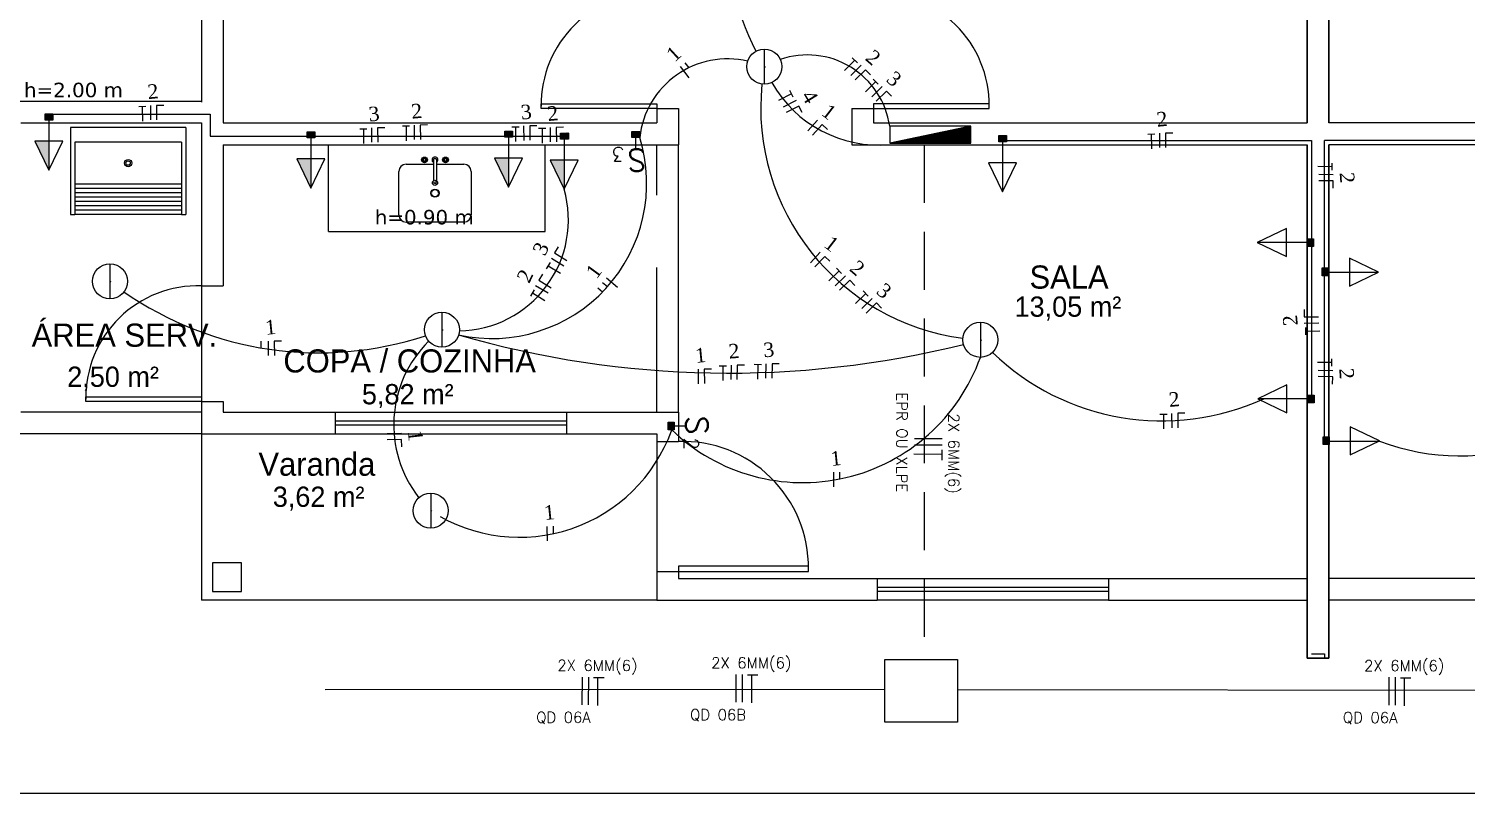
# Model space of a CAD drawing. Header units: inches. Extents: x 645122 to 645329, y 8794230 to 8794268.
# Drawn here: x 645140.05 to 645150, y 8794251.76 to 8794257.05 of the extents above; entities that cross this region are included whole.
import ezdxf

# ---------------------------------------------------------------- set-up
doc = ezdxf.new("R2010")
doc.units = ezdxf.units.IN
doc.header["$LTSCALE"] = 8
doc.header["$MEASUREMENT"] = 0
doc.linetypes.add('HIDDEN', pattern=[0.375, 0.25, -0.125])
for name, color, linetype in [('ELETRICA', 3, 'Continuous'), ('ELETRICO', 3, 'Continuous'), ('pena01', 8, 'Continuous'), ('pena02', 7, 'Continuous'), ('pena05', 3, 'Continuous'), ('pena1', 8, 'Continuous'), ('pena2', 7, 'Continuous'), ('pena3', 2, 'Continuous')]:
    doc.layers.add(name, color=color, linetype=linetype)
doc.styles.add('ARIAL', font='arial.ttf', dxfattribs={"height": 36})
doc.styles.add('rocha', font='times.ttf')
doc.styles.add('ROMANS', font='romans', dxfattribs={"height": 0.2})
doc.styles.get("Standard").update_dxf_attribs({"font": 'GOTHIC.TTF'})

# ---------------------------------------------------------------- blocks, each defined once
blk = doc.blocks.new('CUBA')
for p, q in [((3.1501, 3.5035), (3.1645, 3.5035)), ((3.1501, 3.4935), (3.1645, 3.4935)), ((3.1645, 3.5185), (3.1645, 3.5035)), ((3.1645, 3.4935), (3.1645, 3.4792)), ((3.1745, 3.5185), (3.1745, 3.5035)), ((3.1745, 3.5035), (3.1888, 3.5035)), ((3.1745, 3.4935), (3.1888, 3.4935)), ((3.1745, 3.4935), (3.1745, 3.4792)), ((3.232, 3.4985), (3.232, 3.3547)), ((3.252, 3.4985), (3.252, 3.3547)), ((3.3096, 3.5035), (3.2952, 3.5035)), ((3.3096, 3.4935), (3.2952, 3.4935)), ((3.3096, 3.5185), (3.3096, 3.5035)), ((3.3096, 3.4935), (3.3096, 3.4792)), ((3.3196, 3.5185), (3.3196, 3.5035)), ((3.3339, 3.5035), (3.3196, 3.5035)), ((3.3196, 3.4935), (3.3196, 3.4792)), ((3.3339, 3.4935), (3.3196, 3.4935)), ((2.992, 3.1185), (2.992, 3.4185)), ((3.042, 3.4685), (3.232, 3.4685)), ((3.252, 3.4685), (3.442, 3.4685)), ((3.492, 3.4185), (3.492, 3.1185)), ((3.442, 3.0685), (3.042, 3.0685))]:
    blk.add_line(p, q)
at = {"const_width": 0.01}
blk.add_lwpolyline([(3.217, 3.2685, 1), (3.267, 3.2685, 1)], format="xyb", close=True, dxfattribs=at)
for centre, radius in [((3.1695, 3.4985), 0.02), ((3.3146, 3.4985), 0.02), ((3.242, 3.2685), 0.0278), ((3.242, 3.3399), 0.0178), ((3.242, 3.3399), 0.00782)]:
    blk.add_circle(centre, radius)
for centre, radius, start, end in [((3.1695, 3.4985), 0.01, 120, 150), ((3.1695, 3.4985), 0.01, 210, 240), ((3.1695, 3.4985), 0.01, 30, 60), ((3.1695, 3.4985), 0.01, 300, 330), ((3.242, 3.4985), 0.02, 300, 240), ((3.242, 3.4985), 0.01, 0, 180), ((3.3146, 3.4985), 0.01, 120, 150), ((3.3146, 3.4985), 0.01, 210, 240), ((3.3146, 3.4985), 0.01, 30, 60), ((3.3146, 3.4985), 0.01, 300, 330), ((3.042, 3.4185), 0.05, 90, 180), ((3.442, 3.4185), 0.05, 0, 90), ((3.042, 3.1185), 0.05, 180, 270), ((3.442, 3.1185), 0.05, 270, 0)]:
    blk.add_arc(centre, radius, start, end)
blk = doc.blocks.new('CubaCoz')
blk.add_blockref('CUBA', (-3.242, -3.0685))
blk = doc.blocks.new('LAVAN-01')
at = {"color": 2}
for p, q in [((0, 0), (0, 0.6)), ((0.03, 0.6), (0, 0.6)), ((0.03, 0.1), (0.03, 0.6)), ((0.03, 0.6), (0.77, 0.6)), ((0.77, 0.1), (0.77, 0.6)), ((0.8, 0.6), (0.77, 0.6)), ((0.8, 0), (0.8, 0.6)), ((0.03, 0.1), (0.77, 0.1)), ((0, 0), (0.8, 0))]:
    blk.add_line(p, q, dxfattribs=at)
at = {"color": 1}
for p, q in [((0.03, 0.57), (0.77, 0.57)), ((0.03, 0.54), (0.77, 0.54)), ((0.03, 0.51), (0.77, 0.51)), ((0.03, 0.48), (0.77, 0.48)), ((0.03, 0.45), (0.77, 0.45)), ((0.03, 0.42), (0.77, 0.42)), ((0.03, 0.39), (0.77, 0.39))]:
    blk.add_line(p, q, dxfattribs=at)
for radius in [0.025, 0.015]:
    blk.add_circle((0.4, 0.245), radius, dxfattribs=at)
blk = doc.blocks.new('Lavanderia')
blk.add_blockref('LAVAN-01', (0, 0))
blk = doc.blocks.new('*X26')
at = {"color": 0}
for p, q in [((43.8858, 65.762), (43.8876, 65.7637)), ((43.8858, 65.7567), (43.892, 65.7628)), ((43.8858, 65.7514), (43.8964, 65.7619)), ((43.8858, 65.746), (43.9008, 65.761)), ((43.8858, 65.7407), (43.9052, 65.7601)), ((43.8858, 65.7354), (43.9095, 65.7591)), ((43.8858, 65.7301), (43.9139, 65.7582)), ((43.8858, 65.7248), (43.9183, 65.7573)), ((43.8858, 65.7195), (43.9227, 65.7564)), ((43.8858, 65.7142), (43.9271, 65.7555)), ((43.8858, 65.7089), (43.9315, 65.7546)), ((43.8858, 65.7036), (43.9359, 65.7536)), ((43.8858, 65.6983), (43.9402, 65.7527)), ((43.8858, 65.693), (43.9446, 65.7518)), ((43.8858, 65.6877), (43.949, 65.7509)), ((43.8858, 65.6824), (43.9534, 65.75)), ((43.8858, 65.6771), (43.9578, 65.7491)), ((43.8858, 65.6718), (43.9622, 65.7481)), ((43.8858, 65.6665), (43.9666, 65.7472)), ((43.8858, 65.6612), (43.9709, 65.7463)), ((43.8858, 65.6559), (43.9753, 65.7454)), ((43.8858, 65.6506), (43.9797, 65.7445)), ((43.8882, 65.6476), (43.9841, 65.7435)), ((43.8935, 65.6476), (43.9885, 65.7426)), ((43.8988, 65.6476), (43.9929, 65.7417)), ((43.9041, 65.6476), (43.9973, 65.7408)), ((43.9094, 65.6476), (44.0017, 65.7399)), ((43.9147, 65.6476), (44.006, 65.739)), ((43.92, 65.6476), (44.0104, 65.738)), ((43.9253, 65.6476), (44.0148, 65.7371)), ((43.9306, 65.6476), (44.0192, 65.7362)), ((43.9359, 65.6476), (44.0236, 65.7353)), ((43.9412, 65.6476), (44.028, 65.7344)), ((43.9465, 65.6476), (44.0324, 65.7335)), ((43.9518, 65.6476), (44.0367, 65.7325)), ((43.9571, 65.6476), (44.0411, 65.7316)), ((43.9624, 65.6476), (44.0455, 65.7307)), ((43.9678, 65.6476), (44.0499, 65.7298)), ((43.9731, 65.6476), (44.0543, 65.7289)), ((43.9784, 65.6476), (44.0587, 65.728)), ((43.9837, 65.6476), (44.0631, 65.727)), ((43.989, 65.6476), (44.0674, 65.7261)), ((43.9943, 65.6476), (44.0718, 65.7252)), ((43.9996, 65.6476), (44.0762, 65.7243)), ((44.0049, 65.6476), (44.0806, 65.7234)), ((44.0102, 65.6476), (44.085, 65.7225)), ((44.0155, 65.6476), (44.0894, 65.7215)), ((44.0208, 65.6476), (44.0938, 65.7206)), ((44.0261, 65.6476), (44.0981, 65.7197)), ((44.0314, 65.6476), (44.1025, 65.7188)), ((44.0367, 65.6476), (44.1069, 65.7179)), ((44.042, 65.6476), (44.1113, 65.717)), ((44.0473, 65.6476), (44.1157, 65.716)), ((44.0526, 65.6476), (44.1201, 65.7151)), ((44.0579, 65.6476), (44.1245, 65.7142)), ((44.0632, 65.6476), (44.1289, 65.7133)), ((44.0685, 65.6476), (44.1332, 65.7124)), ((44.0738, 65.6476), (44.1376, 65.7115)), ((44.0791, 65.6476), (44.142, 65.7105)), ((44.0844, 65.6476), (44.1464, 65.7096)), ((44.0897, 65.6476), (44.1508, 65.7087)), ((44.095, 65.6476), (44.1552, 65.7078)), ((44.1003, 65.6476), (44.1596, 65.7069)), ((44.1056, 65.6476), (44.1639, 65.706)), ((44.1109, 65.6476), (44.1683, 65.705)), ((44.1162, 65.6476), (44.1727, 65.7041)), ((44.1215, 65.6476), (44.1771, 65.7032)), ((44.1269, 65.6476), (44.1815, 65.7023)), ((44.1322, 65.6476), (44.1859, 65.7014)), ((44.1375, 65.6476), (44.1903, 65.7004)), ((44.1428, 65.6476), (44.1946, 65.6995)), ((44.1481, 65.6476), (44.199, 65.6986)), ((44.1534, 65.6476), (44.2034, 65.6977)), ((44.1587, 65.6476), (44.2078, 65.6968)), ((44.164, 65.6476), (44.2122, 65.6959)), ((44.1693, 65.6476), (44.2166, 65.6949)), ((44.1746, 65.6476), (44.221, 65.694)), ((44.1799, 65.6476), (44.2254, 65.6931)), ((44.1852, 65.6476), (44.2297, 65.6922)), ((44.1905, 65.6476), (44.2341, 65.6913)), ((44.1958, 65.6476), (44.2385, 65.6904)), ((44.2011, 65.6476), (44.2429, 65.6894)), ((44.2064, 65.6476), (44.2473, 65.6885)), ((44.2117, 65.6476), (44.2517, 65.6876)), ((44.217, 65.6476), (44.2561, 65.6867)), ((44.2223, 65.6476), (44.2604, 65.6858)), ((44.2276, 65.6476), (44.2648, 65.6849)), ((44.2329, 65.6476), (44.2692, 65.6839)), ((44.2382, 65.6476), (44.2736, 65.683)), ((44.2435, 65.6476), (44.278, 65.6821)), ((44.2488, 65.6476), (44.2824, 65.6812)), ((44.2541, 65.6476), (44.2868, 65.6803)), ((44.2594, 65.6476), (44.2911, 65.6794)), ((44.2647, 65.6476), (44.2955, 65.6784)), ((44.27, 65.6476), (44.2999, 65.6775)), ((44.2753, 65.6476), (44.3043, 65.6766)), ((44.2806, 65.6476), (44.3087, 65.6757)), ((44.286, 65.6476), (44.3131, 65.6748)), ((44.2913, 65.6476), (44.3175, 65.6739)), ((44.2966, 65.6476), (44.3218, 65.6729)), ((44.3019, 65.6476), (44.3262, 65.672)), ((44.3072, 65.6476), (44.3306, 65.6711)), ((44.3125, 65.6476), (44.335, 65.6702)), ((44.3178, 65.6476), (44.3394, 65.6693)), ((44.3231, 65.6476), (44.3438, 65.6684)), ((44.3284, 65.6476), (44.3482, 65.6674)), ((44.3337, 65.6476), (44.3526, 65.6665)), ((44.339, 65.6476), (44.3569, 65.6656)), ((44.3443, 65.6476), (44.3613, 65.6647)), ((44.3496, 65.6476), (44.3657, 65.6638)), ((44.3549, 65.6476), (44.3701, 65.6629)), ((44.3602, 65.6476), (44.3745, 65.6619)), ((44.3655, 65.6476), (44.3789, 65.661)), ((44.3708, 65.6476), (44.3833, 65.6601)), ((44.3761, 65.6476), (44.3876, 65.6592)), ((44.3814, 65.6476), (44.392, 65.6583)), ((44.3867, 65.6476), (44.3964, 65.6573)), ((44.392, 65.6476), (44.4008, 65.6564)), ((44.3973, 65.6476), (44.4052, 65.6555)), ((44.4026, 65.6476), (44.4096, 65.6546)), ((44.4079, 65.6476), (44.414, 65.6537)), ((44.4132, 65.6476), (44.4183, 65.6528)), ((44.4185, 65.6476), (44.4227, 65.6518)), ((44.4238, 65.6476), (44.4271, 65.6509)), ((44.4291, 65.6476), (44.4315, 65.65)), ((44.4344, 65.6476), (44.4359, 65.6491)), ((44.4397, 65.6476), (44.4403, 65.6482))]:
    blk.add_line(p, q, dxfattribs=at)
blk = doc.blocks.new('QD')
at = {"layer": 'ELETRICA'}
blk.add_line((-0.288, 0.0387), (0.269, -0.0777), dxfattribs=at)
blk.add_lwpolyline([(0.269, 0.0387), (0.269, -0.0777), (-0.288, -0.0777), (-0.288, 0.0387)], close=True, dxfattribs=at)
at = {"layer": 'ELETRICA', "color": 8}
blk.add_blockref('*X26', (-44.1738, -65.7253), dxfattribs=at)

msp = doc.modelspace()

# ---------------------------------------------------------------- hatches: boundary and pattern name
at = {"layer": 'pena2'}
h = msp.add_hatch(color=2, dxfattribs=at)
h.paths.add_polyline_path([(645140.1207, 8794256.2168), (645140.1921, 8794256.0677), (645140.1923, 8794256.2167)])
h.paths.add_polyline_path([(645140.0959, 8794256.2688), (645140.1207, 8794256.2168), (645140.1923, 8794256.2167), (645140.1923, 8794256.2687)])
h = msp.add_hatch(color=2, dxfattribs=at)
h.paths.add_polyline_path([(645141.9331, 8794256.0934), (645142.0044, 8794255.9443), (645142.0046, 8794256.0933)])
h.paths.add_polyline_path([(645141.9082, 8794256.1454), (645141.9331, 8794256.0934), (645142.0046, 8794256.0933), (645142.0047, 8794256.1453)])
h = msp.add_hatch(color=2, dxfattribs=at)
h.paths.add_polyline_path([(645143.3013, 8794256.0989), (645143.3726, 8794255.9498), (645143.3728, 8794256.0988)])
h.paths.add_polyline_path([(645143.2764, 8794256.1509), (645143.3013, 8794256.0989), (645143.3728, 8794256.0988), (645143.3728, 8794256.1508)])
h = msp.add_hatch(color=2, dxfattribs=at)
h.paths.add_polyline_path([(645143.6866, 8794256.0852), (645143.758, 8794255.9361), (645143.7582, 8794256.0851)])
h.paths.add_polyline_path([(645143.6618, 8794256.1372), (645143.6866, 8794256.0852), (645143.7582, 8794256.0851), (645143.7582, 8794256.137)])
at = {"layer": 'pena3', "linetype": 'Continuous'}
h = msp.add_hatch(dxfattribs=at)
h.set_pattern_fill('ANSI31', color=256, scale=0.04027, angle=1169.92586, style=0)
h.set_pattern_definition([(134.92586, (645114.22559, 8794267.1285386), (-0.0035639672, -0.0035547556), [])])
h.paths.add_polyline_path([(645140.1674, 8794256.4141), (645140.1674, 8794256.4564), (645140.2209, 8794256.4563), (645140.2209, 8794256.414)])
h = msp.add_hatch(dxfattribs=at)
h.set_pattern_fill('ANSI31', color=256, scale=0.04027, angle=1169.92586, style=0)
h.set_pattern_definition([(134.92586, (645116.037958, 8794267.0051396), (-0.0035639672, -0.0035547556), [])])
h.paths.add_polyline_path([(645141.9798, 8794256.2907), (645141.9798, 8794256.333), (645142.0333, 8794256.3329), (645142.0333, 8794256.2906)])
h = msp.add_hatch(dxfattribs=at)
h.set_pattern_fill('ANSI31', color=256, scale=0.04027, angle=1169.92586, style=0)
h.set_pattern_definition([(134.92586, (645117.406109, 8794267.010636), (-0.0035639672, -0.0035547556), [])])
h.paths.add_polyline_path([(645143.3479, 8794256.2962), (645143.348, 8794256.3385), (645143.4015, 8794256.3384), (645143.4014, 8794256.2961)])
at = {"layer": 'pena3'}
h = msp.add_hatch(dxfattribs=at)
h.set_pattern_fill('ANSI31', color=256, scale=0.04027, angle=1170.06928, style=0)
h.set_pattern_definition([(135.069283, (645118.2585404, 8794266.943073), (-0.0035550577, -0.00356366585), [])])
h.paths.add_polyline_path([(645144.2271, 8794256.2936), (645144.227, 8794256.3359), (645144.2805, 8794256.336), (645144.2806, 8794256.2937)])
at = {"layer": 'pena3', "linetype": 'Continuous'}
h = msp.add_hatch(dxfattribs=at)
h.set_pattern_fill('ANSI31', color=256, scale=0.04027, angle=1169.92586, style=0)
h.set_pattern_definition([(134.92586, (645117.791499, 8794266.996892), (-0.0035639672, -0.0035547556), [])])
h.paths.add_polyline_path([(645143.7333, 8794256.2825), (645143.7333, 8794256.3248), (645143.7868, 8794256.3247), (645143.7868, 8794256.2824)])
h = msp.add_hatch(dxfattribs=at)
h.set_pattern_fill('ANSI31', color=256, scale=0.04027, angle=1170, style=0)
h.set_pattern_definition([(135, (645120.8100857, 8794266.9453263), (-0.0035593644, -0.0035593644), [])])
h.paths.add_polyline_path([(645146.7657, 8794256.2645), (645146.7657, 8794256.3068), (645146.8192, 8794256.3068), (645146.8192, 8794256.2645)])
h = msp.add_hatch(dxfattribs=at)
h.set_pattern_fill('ANSI31', color=256, scale=0.04027, angle=1080, style=0)
h.set_pattern_definition([(45, (645159.5808635, 8794281.5481145), (-0.0035593644, 0.0035593644), [])])
h.paths.add_polyline_path([(645148.9, 8794255.5925), (645148.9423, 8794255.5925), (645148.9423, 8794255.539), (645148.9, 8794255.539)])
h = msp.add_hatch(dxfattribs=at)
h.set_pattern_fill('ANSI31', color=256, scale=0.04027, angle=1260, style=0)
h.set_pattern_definition([(225, (645138.364444, 8794229.3826104), (0.0035593644, -0.0035593644), [])])
h.paths.add_polyline_path([(645149.0453, 8794255.3382), (645149.003, 8794255.3382), (645149.003, 8794255.3917), (645149.0453, 8794255.3917)])
h = msp.add_hatch(dxfattribs=at)
h.set_pattern_fill('ANSI31', color=256, scale=0.04027, angle=1080, style=0)
h.set_pattern_definition([(45, (645159.5845836, 8794280.4685244), (-0.0035593644, 0.0035593644), [])])
h.paths.add_polyline_path([(645148.9037, 8794254.5129), (645148.946, 8794254.5129), (645148.946, 8794254.4594), (645148.9037, 8794254.4594)])
at = {"layer": 'pena3'}
h = msp.add_hatch(dxfattribs=at)
h.set_pattern_fill('ANSI31', color=256, scale=0.04027, angle=1260.06928, style=0)
h.set_pattern_definition([(225.069283, (645133.8704256, 8794228.3034885), (0.00356366585, -0.0035550577), [])])
h.paths.add_polyline_path([(645144.5199, 8794254.272), (645144.4776, 8794254.272), (645144.4775, 8794254.3255), (645144.5198, 8794254.3255)])
at = {"layer": 'pena3', "linetype": 'Continuous'}
h = msp.add_hatch(dxfattribs=at)
h.set_pattern_fill('ANSI31', color=256, scale=0.04027, angle=1260, style=0)
h.set_pattern_definition([(225, (645138.3704695, 8794228.214457), (0.0035593644, -0.0035593644), [])])
h.paths.add_polyline_path([(645149.0513, 8794254.1701), (645149.009, 8794254.1701), (645149.009, 8794254.2236), (645149.0513, 8794254.2236)])

# ---------------------------------------------------------------- linework, layer by layer
at = {"layer": 'pena01'}
for p, q in [((645144.227, 8794256.3289), (645144.2805, 8794256.3289)), ((645144.4846, 8794254.272), (645144.4846, 8794254.3255))]:
    msp.add_line(p, q, dxfattribs=at)
at = {"layer": 'pena02', "linetype": 'HIDDEN', "ltscale": 0.2}
msp.add_line((645146.2476, 8794256.2416), (645146.2476, 8794252.6839), dxfattribs=at)
at = {"layer": 'pena02'}
for p, q in [((645146.1809, 8794254.1686), (645146.3733, 8794254.1683)), ((645146.181, 8794254.2128), (645146.3734, 8794254.2125)), ((645146.1768, 8794254.1054), (645146.3692, 8794254.105)), ((645146.3703, 8794254.1346), (645146.3702, 8794254.0621)), ((645143.8832, 8794252.3709), (645143.8836, 8794252.5633)), ((645143.9274, 8794252.3708), (645143.9277, 8794252.5632)), ((645143.9614, 8794252.5602), (645144.0339, 8794252.56)), ((645143.9906, 8794252.3667), (645143.991, 8794252.559)), ((645144.9478, 8794252.3888), (645144.9481, 8794252.5812)), ((645144.9919, 8794252.3887), (645144.9923, 8794252.5811)), ((645145.0259, 8794252.5781), (645145.0984, 8794252.578)), ((645145.0552, 8794252.3846), (645145.0555, 8794252.577)), ((645149.4649, 8794252.369), (645149.4652, 8794252.5614)), ((645149.509, 8794252.369), (645149.5094, 8794252.5613)), ((645149.543, 8794252.5583), (645149.6155, 8794252.5582)), ((645149.5723, 8794252.3648), (645149.5726, 8794252.5572)), ((645145.9763, 8794252.477), (645142.1049, 8794252.4751)), ((645146.4787, 8794252.4772), (645151.5146, 8794252.472))]:
    msp.add_line(p, q, dxfattribs=at)
for centre in [(645143.7705, 8794252.7343), (645139.2433, 8794251.2504), (645141.5399, 8794250.9153), (645145.2658, 8794250.8457), (645141.4627, 8794249.6651)]:
    msp.add_arc(centre, 4.2743, 71.15286, 71.27884, dxfattribs=at)
at = {"layer": 'pena05'}
msp.add_line((645146.5709, 8794256.2538), (645146.5709, 8794256.3711), dxfattribs=at)
at = {"layer": 'pena1'}
for p, q in [((645141.2482, 8794257.394), (645141.2482, 8794256.5372)), ((645139.8482, 8794256.544), (645141.2482, 8794256.544)), ((645139.9982, 8794256.394), (645141.2482, 8794256.394)), ((645141.2482, 8794256.394), (645141.2482, 8794255.2683)), ((645141.3982, 8794256.244), (645141.3982, 8794255.2683)), ((645142.1266, 8794255.644), (645142.1266, 8794256.244)), ((645143.6266, 8794255.644), (645143.6266, 8794256.244)), ((645144.5482, 8794254.394), (645144.5482, 8794256.244)), ((645145.7482, 8794256.244), (645148.8982, 8794256.244)), ((645152.1982, 8794256.244), (645149.0482, 8794256.244)), ((645141.2482, 8794255.2683), (645141.3982, 8794255.2683)), ((645141.2482, 8794255.2683), (645141.2482, 8794254.4683)), ((645141.2482, 8794254.4683), (645141.2482, 8794254.244)), ((645141.2482, 8794254.4683), (645141.3982, 8794254.4683)), ((645141.3982, 8794254.4683), (645141.3982, 8794254.394)), ((645141.2482, 8794254.394), (645139.9982, 8794254.394)), ((645141.3982, 8794254.394), (645142.1732, 8794254.394)), ((645142.1732, 8794254.394), (645143.7732, 8794254.3941)), ((645142.1732, 8794254.394), (645142.1732, 8794254.244)), ((645143.7732, 8794254.394), (645144.5482, 8794254.394)), ((645143.7732, 8794254.394), (645143.7732, 8794254.244)), ((645144.5482, 8794254.394), (645144.5482, 8794254.1923)), ((645141.2482, 8794254.244), (645139.8482, 8794254.244)), ((645141.2482, 8794254.244), (645142.1732, 8794254.244)), ((645142.1732, 8794254.334), (645143.7732, 8794254.3341)), ((645143.7732, 8794254.3044), (645142.1732, 8794254.3043)), ((645142.1732, 8794254.244), (645143.7732, 8794254.2441)), ((645143.7732, 8794254.244), (645144.3982, 8794254.244)), ((645144.3982, 8794254.244), (645144.3982, 8794254.1923)), ((645144.3982, 8794254.1923), (645144.5482, 8794254.1923)), ((645144.3982, 8794254.1923), (645144.3982, 8794253.2923)), ((645144.3982, 8794253.2923), (645144.3982, 8794253.094)), ((645144.3982, 8794253.2923), (645144.5482, 8794253.2923)), ((645144.5482, 8794253.2923), (645144.5482, 8794253.244)), ((645144.5482, 8794253.244), (645145.9232, 8794253.244)), ((645145.7482, 8794253.244), (645145.9232, 8794253.244)), ((645145.9232, 8794253.244), (645145.9232, 8794253.094)), ((645145.9232, 8794253.2436), (645147.5232, 8794253.2437)), ((645147.5232, 8794253.244), (645148.8982, 8794253.244)), ((645147.5232, 8794253.244), (645148.8982, 8794253.244)), ((645147.5232, 8794253.244), (645147.5232, 8794253.094)), ((645150.4232, 8794253.244), (645149.0482, 8794253.244)), ((645150.4232, 8794253.244), (645149.0482, 8794253.244)), ((645145.9232, 8794253.1836), (645147.5232, 8794253.1837)), ((645147.5232, 8794253.154), (645145.9232, 8794253.1539)), ((645144.3982, 8794253.094), (645145.9232, 8794253.094)), ((645147.5232, 8794253.094), (645145.9232, 8794253.0939)), ((645147.5232, 8794253.094), (645148.8982, 8794253.094)), ((645150.4232, 8794253.094), (645149.0482, 8794253.094)), ((645148.9282, 8794252.724), (645149.0182, 8794252.724))]:
    msp.add_line(p, q, dxfattribs=at)
at = {"layer": 'pena1', "linetype": 'HIDDEN', "ltscale": 0.5}
msp.add_line((645144.3982, 8794254.394), (645144.3982, 8794256.244), dxfattribs=at)
at = {"layer": 'pena1'}
for points in [[(645148.8982, 8794256.394), (645148.8982, 8794258.994)], [(645148.8982, 8794258.994), (645148.8982, 8794256.394)], [(645149.0482, 8794258.994), (645149.0482, 8794256.394)], [(645149.0482, 8794256.394), (645149.0482, 8794258.994)], [(645141.3982, 8794257.394), (645141.3982, 8794256.394)], [(645144.3982, 8794256.494), (645144.3982, 8794256.394)], [(645144.3982, 8794256.494), (645144.5482, 8794256.494)], [(645144.5482, 8794256.494), (645144.5482, 8794256.244)], [(645145.7482, 8794256.494), (645145.7482, 8794256.244)], [(645145.7482, 8794256.494), (645145.8982, 8794256.494)], [(645145.8982, 8794256.494), (645145.8982, 8794256.394)], [(645141.3982, 8794256.394), (645144.3982, 8794256.394)], [(645141.3982, 8794256.394), (645144.3982, 8794256.394)], [(645145.8982, 8794256.394), (645148.8982, 8794256.394)], [(645152.0482, 8794256.394), (645149.0482, 8794256.394)], [(645141.3982, 8794256.244), (645144.5482, 8794256.244)], [(645149.0482, 8794256.244), (645149.0482, 8794252.694), (645148.8982, 8794252.694), (645148.8982, 8794256.244)], [(645148.8982, 8794256.244), (645148.8982, 8794252.694), (645149.0482, 8794252.694), (645149.0482, 8794256.244)], [(645142.1266, 8794255.644), (645143.6266, 8794255.644)], [(645141.2482, 8794254.244), (645141.2482, 8794253.094)], [(645144.3982, 8794253.094), (645141.2482, 8794253.094)]]:
    msp.add_lwpolyline(points, dxfattribs=at)
for points in [[(645143.5982, 8794256.494), (645143.5982, 8794256.5262), (645144.3982, 8794256.5262), (645144.3982, 8794256.494)], [(645146.6982, 8794256.494), (645146.6982, 8794256.5262), (645145.8982, 8794256.5262), (645145.8982, 8794256.494)], [(645140.4482, 8794254.4683), (645140.4482, 8794254.5005), (645141.2482, 8794254.5005), (645141.2482, 8794254.4683)], [(645141.3261, 8794253.1537), (645141.5261, 8794253.1537), (645141.5261, 8794253.3537), (645141.3261, 8794253.3537)], [(645145.4482, 8794253.2923), (645145.4482, 8794253.329), (645144.5482, 8794253.329), (645144.5482, 8794253.2923)]]:
    msp.add_lwpolyline(points, close=True, dxfattribs=at)
for centre, radius, start, end in [((645144.3744, 8794256.5182), 0.7762, 88.24178, 180.59396), ((645145.922, 8794256.5182), 0.7762, 359.40604, 91.75822), ((645141.2244, 8794254.4924), 0.7762, 88.24178, 180.59396), ((645144.5754, 8794253.3199), 0.8729, 359.39746, 91.78329)]:
    msp.add_arc(centre, radius, start, end, dxfattribs=at)
at = {"layer": 'pena2'}
for p, q in [((645145.7689, 8794256.8277), (645145.6973, 8794256.758)), ((645145.7862, 8794256.8098), (645145.7513, 8794256.8456)), ((645144.5599, 8794256.7846), (645144.6208, 8794256.7053)), ((645144.5936, 8794256.8105), (645144.6201, 8794256.7759)), ((645145.8133, 8794256.793), (645145.7417, 8794256.7232)), ((645145.843, 8794256.7625), (645145.7713, 8794256.6928)), ((645145.8779, 8794256.7267), (645145.843, 8794256.7625)), ((645145.9141, 8794256.68), (645145.8424, 8794256.6103)), ((645145.9585, 8794256.6453), (645145.8868, 8794256.5755)), ((645145.9314, 8794256.6621), (645145.8965, 8794256.6979)), ((645145.3312, 8794256.5954), (645145.2419, 8794256.5504)), ((645145.3631, 8794256.5489), (645145.2738, 8794256.5039)), ((645145.3423, 8794256.5731), (645145.3198, 8794256.6177)), ((645145.9881, 8794256.6148), (645145.9165, 8794256.5451)), ((645146.023, 8794256.579), (645145.9881, 8794256.6148)), ((645140.1674, 8794256.454), (645141.3082, 8794256.454)), ((645140.8643, 8794256.5071), (645140.8143, 8794256.5067)), ((645140.8394, 8794256.507), (645140.8402, 8794256.407)), ((645140.8952, 8794256.5151), (645140.896, 8794256.4151)), ((645140.9877, 8794256.5158), (645140.9377, 8794256.5154)), ((645140.9377, 8794256.5154), (645140.9385, 8794256.4154)), ((645141.3082, 8794256.454), (645141.3082, 8794256.304)), ((645145.3822, 8794256.5109), (645145.2929, 8794256.466)), ((645145.4047, 8794256.4662), (645145.3822, 8794256.5109)), ((645142.3935, 8794256.3524), (645142.3435, 8794256.352)), ((645142.3686, 8794256.3523), (645142.3694, 8794256.2523)), ((645142.4244, 8794256.3603), (645142.4252, 8794256.2604)), ((645142.5169, 8794256.3611), (645142.4669, 8794256.3607)), ((645142.4669, 8794256.3607), (645142.4677, 8794256.2607)), ((645142.6887, 8794256.3716), (645142.6387, 8794256.3713)), ((645142.6638, 8794256.3716), (645142.6646, 8794256.2716)), ((645142.7196, 8794256.3796), (645142.7204, 8794256.2796)), ((645142.8121, 8794256.3804), (645142.7621, 8794256.38)), ((645142.7621, 8794256.38), (645142.7629, 8794256.28)), ((645143.4464, 8794256.3659), (645143.3964, 8794256.3655)), ((645143.4215, 8794256.3659), (645143.4223, 8794256.2659)), ((645143.4773, 8794256.3739), (645143.4781, 8794256.2739)), ((645143.5698, 8794256.3746), (645143.5198, 8794256.3742)), ((645143.5198, 8794256.3742), (645143.5206, 8794256.2742)), ((645143.6301, 8794256.3554), (645143.5801, 8794256.355)), ((645143.6052, 8794256.3553), (645143.606, 8794256.2553)), ((645143.661, 8794256.3634), (645143.6618, 8794256.2634)), ((645143.7535, 8794256.3641), (645143.7035, 8794256.3637)), ((645143.7035, 8794256.3637), (645143.7043, 8794256.2637)), ((645145.5113, 8794256.4126), (645145.4436, 8794256.339)), ((645145.5426, 8794256.3838), (645145.4749, 8794256.3102)), ((645145.5794, 8794256.35), (645145.5426, 8794256.3838)), ((645146.7657, 8794256.274), (645148.9282, 8794256.274)), ((645147.8448, 8794256.3159), (645147.7948, 8794256.3155)), ((645147.8199, 8794256.3158), (645147.8207, 8794256.2158)), ((645147.8757, 8794256.3239), (645147.8765, 8794256.2239)), ((645147.9682, 8794256.3246), (645147.9182, 8794256.3242)), ((645147.9182, 8794256.3242), (645147.919, 8794256.2242)), ((645151.1631, 8794256.274), (645149.0182, 8794256.274)), ((645149.0182, 8794254.1701), (645149.0182, 8794256.274)), ((645149.0718, 8794256.0919), (645148.9719, 8794256.0934)), ((645149.0786, 8794256.036), (645148.9786, 8794256.0374)), ((645149.0713, 8794256.067), (645149.0721, 8794256.117)), ((645149.078, 8794255.9935), (645148.978, 8794255.995)), ((645149.0773, 8794255.9435), (645149.078, 8794255.9935)), ((645143.7172, 8794255.5382), (645143.6914, 8794255.4954)), ((645143.6694, 8794255.4589), (645143.7551, 8794255.4074)), ((645143.6914, 8794255.4954), (645143.777, 8794255.4438)), ((645145.5289, 8794255.5008), (645145.4612, 8794255.4272)), ((645145.5602, 8794255.472), (645145.4925, 8794255.3984)), ((645145.597, 8794255.4382), (645145.5602, 8794255.472)), ((645143.6083, 8794255.3496), (645143.5825, 8794255.3068)), ((645143.6601, 8794255.4284), (645143.6343, 8794255.3856)), ((645143.6471, 8794255.4072), (645143.7328, 8794255.3556)), ((645145.6597, 8794255.3719), (645145.588, 8794255.3021)), ((645145.7041, 8794255.3372), (645145.6324, 8794255.2674)), ((645145.6769, 8794255.354), (645145.642, 8794255.3898)), ((645143.5512, 8794255.2399), (645143.5254, 8794255.197)), ((645143.5606, 8794255.2704), (645143.6462, 8794255.2188)), ((645143.5825, 8794255.3068), (645143.6682, 8794255.2552)), ((645143.9909, 8794255.2541), (645144.0233, 8794255.2258)), ((645144.0239, 8794255.2917), (645144.0574, 8794255.2624)), ((645144.0519, 8794255.3237), (645144.1271, 8794255.2578)), ((645145.7337, 8794255.3067), (645145.662, 8794255.237)), ((645145.7686, 8794255.2709), (645145.7337, 8794255.3067)), ((645145.8622, 8794255.1969), (645145.8273, 8794255.2327)), ((645143.5383, 8794255.2186), (645143.6239, 8794255.167)), ((645145.8449, 8794255.2148), (645145.7732, 8794255.1451)), ((645145.8893, 8794255.1801), (645145.8177, 8794255.1103)), ((645145.919, 8794255.1496), (645145.8473, 8794255.0799)), ((645145.9538, 8794255.1138), (645145.919, 8794255.1496)), ((645148.8773, 8794255.1035), (645148.8777, 8794255.0535)), ((645148.8777, 8794255.0535), (645148.9777, 8794255.0543)), ((645148.878, 8794255.011), (645148.978, 8794255.0118)), ((645148.886, 8794254.9801), (645148.8864, 8794254.9301)), ((645148.8861, 8794254.9552), (645148.9861, 8794254.956)), ((645141.6593, 8794254.8848), (645141.6599, 8794254.8391)), ((645141.7093, 8794254.8854), (645141.7106, 8794254.7854)), ((645141.8018, 8794254.8866), (645141.7518, 8794254.886)), ((645141.7518, 8794254.886), (645141.7531, 8794254.786)), ((645149.0687, 8794254.7375), (645148.9687, 8794254.7389)), ((645149.0682, 8794254.7126), (645149.069, 8794254.7626)), ((645144.6839, 8794254.6911), (645144.6852, 8794254.5911)), ((645144.7764, 8794254.6923), (645144.7264, 8794254.6917)), ((645144.7264, 8794254.6917), (645144.7277, 8794254.5917)), ((645144.8812, 8794254.7131), (645144.8312, 8794254.7138)), ((645144.8563, 8794254.7136), (645144.8549, 8794254.6136)), ((645144.9123, 8794254.7204), (645144.9109, 8794254.6204)), ((645144.9548, 8794254.7198), (645144.9533, 8794254.6198)), ((645145.0048, 8794254.7191), (645144.9548, 8794254.7198)), ((645145.1223, 8794254.7226), (645145.0723, 8794254.7233)), ((645145.0974, 8794254.7231), (645145.096, 8794254.6231)), ((645145.1533, 8794254.7299), (645145.1519, 8794254.6299)), ((645145.1958, 8794254.7292), (645145.1944, 8794254.6293)), ((645145.2458, 8794254.7285), (645145.1958, 8794254.7292)), ((645149.0749, 8794254.639), (645148.9749, 8794254.6405)), ((645149.0755, 8794254.6815), (645148.9755, 8794254.683)), ((645149.0741, 8794254.589), (645149.0749, 8794254.639)), ((645147.9294, 8794254.3784), (645147.8794, 8794254.378)), ((645147.9045, 8794254.3784), (645147.9053, 8794254.2784)), ((645147.9603, 8794254.3864), (645147.9611, 8794254.2864)), ((645148.0528, 8794254.3871), (645148.0028, 8794254.3867)), ((645148.0028, 8794254.3867), (645148.0036, 8794254.2868)), ((645142.6322, 8794254.248), (645142.5323, 8794254.2455)), ((645142.6333, 8794254.2055), (645142.5333, 8794254.203)), ((645142.6345, 8794254.1555), (645142.6333, 8794254.2055)), ((645145.6204, 8794253.9787), (645145.6217, 8794253.8787)), ((645145.6629, 8794253.9793), (645145.6635, 8794253.9328)), ((645143.6383, 8794253.6049), (645143.6395, 8794253.5049)), ((645143.6808, 8794253.6054), (645143.6814, 8794253.5537)), ((645149.0182, 8794252.724), (645149.0182, 8794252.694))]:
    msp.add_line(p, q, dxfattribs=at)
for points in [[(645141.3082, 8794256.304), (645143.7868, 8794256.304)], [(645148.9282, 8794256.274), (645148.9282, 8794254.4594)]]:
    msp.add_lwpolyline(points, dxfattribs=at)
msp.add_lwpolyline([(645146.4787, 8794252.6839), (645146.4787, 8794252.2508), (645145.9763, 8794252.2508), (645145.9763, 8794252.6839)], close=True, dxfattribs=at)
for centre, radius, start, end in [((645147.0807, 8794257.8922), 2.2334, 157.85944, 206.65634), ((645144.8882, 8794256.2265), 0.6113, 76.84429, 173.69221), ((645145.4394, 8794256.2882), 0.5767, 8.26303, 108.88979), ((645146.7285, 8794256.502), 1.6107, 174.24681, 262.4491), ((645145.9373, 8794257.0951), 0.8541, 209.53916, 274.89329), ((645143.2577, 8794255.9752), 1.0713, 257.59985, 17.29369), ((645143.0184, 8794255.7251), 0.7691, 271.06485, 15.88704), ((645142.0608, 8794257.1682), 2.3633, 235.21321, 288.17505), ((645143.3938, 8794254.3062), 0.8151, 134.73803, 218.08944), ((645144.8956, 8794261.4037), 6.739, 253.90705, 283.95256), ((645149.9541, 8794255.6461), 1.5536, 249.04658, 329.75044), ((645145.4076, 8794255.214), 1.3065, 226.13726, 340.30554), ((645147.8944, 8794256.0246), 1.6905, 226.0626, 294.62295), ((645143.449, 8794254.6475), 1.1181, 240.58313, 343.26688)]:
    msp.add_arc(centre, radius, start, end, dxfattribs=at)
at = {"layer": 'pena3'}
for p, q in [((645145.1424, 8794256.9048), (645145.1424, 8794256.6623)), ((645140.1674, 8794256.4564), (645140.2209, 8794256.4563)), ((645140.1674, 8794256.4141), (645140.1674, 8794256.4564)), ((645140.2209, 8794256.4563), (645140.2209, 8794256.414)), ((645140.2209, 8794256.414), (645140.1674, 8794256.4141)), ((645140.1925, 8794256.412), (645140.1921, 8794256.0685)), ((645140.1925, 8794256.412), (645140.1925, 8794256.412)), ((645141.9798, 8794256.333), (645142.0333, 8794256.3329)), ((645141.9798, 8794256.2907), (645141.9798, 8794256.333)), ((645142.0333, 8794256.3329), (645142.0333, 8794256.2906)), ((645143.3479, 8794256.2962), (645143.348, 8794256.3385)), ((645143.348, 8794256.3385), (645143.4015, 8794256.3384)), ((645143.4015, 8794256.3384), (645143.4014, 8794256.2961)), ((645144.227, 8794256.3359), (645144.2805, 8794256.336)), ((645144.2271, 8794256.2936), (645144.227, 8794256.3359)), ((645144.2805, 8794256.336), (645144.2806, 8794256.2937)), ((645140.0959, 8794256.2688), (645140.1923, 8794256.0673)), ((645140.2892, 8794256.2686), (645140.0959, 8794256.2688)), ((645140.1923, 8794256.0673), (645140.2892, 8794256.2686)), ((645142.0333, 8794256.2906), (645141.9798, 8794256.2907)), ((645142.0049, 8794256.2886), (645142.0044, 8794255.9451)), ((645142.0049, 8794256.2886), (645142.0049, 8794256.2886)), ((645143.4014, 8794256.2961), (645143.3479, 8794256.2962)), ((645143.373, 8794256.2941), (645143.3726, 8794255.9506)), ((645143.373, 8794256.2941), (645143.373, 8794256.2941)), ((645143.7333, 8794256.3248), (645143.7868, 8794256.3247)), ((645143.7333, 8794256.2825), (645143.7333, 8794256.3248)), ((645143.7868, 8794256.2824), (645143.7333, 8794256.2825)), ((645143.7584, 8794256.2803), (645143.758, 8794255.9368)), ((645143.7584, 8794256.2803), (645143.7584, 8794256.2803)), ((645143.7868, 8794256.3247), (645143.7868, 8794256.2824)), ((645144.2806, 8794256.2937), (645144.2271, 8794256.2936)), ((645144.2539, 8794256.2131), (645144.2538, 8794256.2936)), ((645146.7657, 8794256.3068), (645146.8192, 8794256.3068)), ((645146.7657, 8794256.2645), (645146.7657, 8794256.3068)), ((645146.8192, 8794256.2645), (645146.7657, 8794256.2645)), ((645146.7908, 8794256.2624), (645146.7908, 8794255.9189)), ((645146.7908, 8794256.2624), (645146.7908, 8794256.2624)), ((645146.8192, 8794256.3068), (645146.8192, 8794256.2645)), ((645141.9082, 8794256.1454), (645142.0046, 8794255.9439)), ((645142.1015, 8794256.1452), (645141.9082, 8794256.1454)), ((645142.0046, 8794255.9439), (645142.1015, 8794256.1452)), ((645143.2764, 8794256.1509), (645143.3728, 8794255.9494)), ((645143.4697, 8794256.1506), (645143.2764, 8794256.1509)), ((645143.3728, 8794255.9494), (645143.4697, 8794256.1506)), ((645143.6618, 8794256.1372), (645143.7582, 8794255.9357)), ((645143.8551, 8794256.1369), (645143.6618, 8794256.1372)), ((645143.7582, 8794255.9357), (645143.8551, 8794256.1369)), ((645140.1923, 8794256.0673), (645140.1923, 8794256.0673)), ((645146.6944, 8794256.1191), (645146.791, 8794255.9177)), ((645146.8877, 8794256.1191), (645146.6944, 8794256.1191)), ((645146.791, 8794255.9177), (645146.8877, 8794256.1191)), ((645142.0046, 8794255.9439), (645142.0046, 8794255.9439)), ((645143.3728, 8794255.9494), (645143.3728, 8794255.9494)), ((645143.7582, 8794255.9357), (645143.7582, 8794255.9357)), ((645146.791, 8794255.9177), (645146.791, 8794255.9177)), ((645148.7546, 8794255.6638), (645148.5533, 8794255.5672)), ((645148.7546, 8794255.4705), (645148.7546, 8794255.6638)), ((645148.5533, 8794255.5672), (645148.7546, 8794255.4705)), ((645148.5533, 8794255.5672), (645148.5533, 8794255.5672)), ((645148.8979, 8794255.5674), (645148.5544, 8794255.5674)), ((645148.8979, 8794255.5674), (645148.8979, 8794255.5674)), ((645148.9, 8794255.539), (645148.9, 8794255.5925)), ((645148.9, 8794255.5925), (645148.9423, 8794255.5925)), ((645148.9423, 8794255.539), (645148.9, 8794255.539)), ((645148.9423, 8794255.5925), (645148.9423, 8794255.539)), ((645149.392, 8794255.3636), (645149.1907, 8794255.4602)), ((645149.1907, 8794255.4602), (645149.1907, 8794255.2669)), ((645140.6152, 8794255.4209), (645140.6152, 8794255.1784)), ((645149.003, 8794255.3382), (645149.003, 8794255.3917)), ((645149.003, 8794255.3917), (645149.0453, 8794255.3917)), ((645149.0453, 8794255.3382), (645149.003, 8794255.3382)), ((645149.0453, 8794255.3917), (645149.0453, 8794255.3382)), ((645149.0474, 8794255.3634), (645149.3909, 8794255.3634)), ((645149.0474, 8794255.3634), (645149.0474, 8794255.3634)), ((645149.1907, 8794255.2669), (645149.392, 8794255.3636)), ((645149.392, 8794255.3636), (645149.392, 8794255.3636)), ((645142.9118, 8794255.0857), (645142.9118, 8794254.8433)), ((645146.6376, 8794255.0161), (645146.6376, 8794254.7737)), ((645148.7583, 8794254.5842), (645148.557, 8794254.4876)), ((645148.7583, 8794254.3909), (645148.7583, 8794254.5842)), ((645148.557, 8794254.4876), (645148.7583, 8794254.3909)), ((645148.557, 8794254.4876), (645148.557, 8794254.4876)), ((645148.9016, 8794254.4878), (645148.5581, 8794254.4878)), ((645148.9016, 8794254.4878), (645148.9016, 8794254.4878)), ((645148.9037, 8794254.4594), (645148.9037, 8794254.5129)), ((645148.9037, 8794254.5129), (645148.946, 8794254.5129)), ((645148.946, 8794254.4594), (645148.9037, 8794254.4594)), ((645148.946, 8794254.5129), (645148.946, 8794254.4594)), ((645144.4775, 8794254.3255), (645144.5198, 8794254.3255)), ((645144.4776, 8794254.272), (645144.4775, 8794254.3255)), ((645144.5199, 8794254.272), (645144.4776, 8794254.272)), ((645144.5198, 8794254.3255), (645144.5199, 8794254.272)), ((645144.6004, 8794254.2989), (645144.5199, 8794254.2988)), ((645149.3981, 8794254.1954), (645149.1967, 8794254.2921)), ((645149.1967, 8794254.2921), (645149.1967, 8794254.0988)), ((645149.009, 8794254.1701), (645149.009, 8794254.2236)), ((645149.009, 8794254.2236), (645149.0513, 8794254.2236)), ((645149.0513, 8794254.1701), (645149.009, 8794254.1701)), ((645149.0513, 8794254.2236), (645149.0513, 8794254.1701)), ((645149.0534, 8794254.1952), (645149.3969, 8794254.1952)), ((645149.0534, 8794254.1952), (645149.0534, 8794254.1952)), ((645149.1967, 8794254.0988), (645149.3981, 8794254.1954)), ((645149.3981, 8794254.1954), (645149.3981, 8794254.1954)), ((645142.8346, 8794253.8356), (645142.8346, 8794253.5931)), ((645123.1947, 8794251.7599), (645164.6581, 8794251.7599))]:
    msp.add_line(p, q, dxfattribs=at)
for centre in [(645145.1424, 8794256.7836), (645140.6152, 8794255.2996), (645142.9118, 8794254.9645), (645146.6376, 8794254.8949), (645142.8346, 8794253.7144)]:
    msp.add_circle(centre, 0.1212, dxfattribs=at)

# ---------------------------------------------------------------- block references
at = {"layer": 'ELETRICA', "xscale": -1.006740279495716, "yscale": 1.006740279495716, "zscale": 1.006740278846406}
msp.add_blockref('QD', (645146.281, 8794256.3321), dxfattribs=at)
at = {"layer": 'pena1', "rotation": 180}
msp.add_blockref('Lavanderia', (645141.1414, 8794256.3619), dxfattribs=at)
at = {"layer": 'pena1'}
msp.add_blockref('CubaCoz', (645142.8642, 8794255.7088), dxfattribs=at)

# ---------------------------------------------------------------- texts
at = {"layer": 'ELETRICO', "color": 7, "style": 'ROMANS'}
for s, rotation, p in [('3', 180.06928, (645144.1747, 8794256.2274)), ('2', 270.06928, (645144.5861, 8794254.2197))]:
    msp.add_text(s, height=0.1007, rotation=rotation, dxfattribs=at).set_placement(p)
at = {"layer": 'pena02', "style": 'ROMANS'}
for s, height, rotation, p in [('EPR OU XLPE', 0.075336, 269.90212, (645146.0575, 8794254.532)), ('2X 6MM(6) ', 0.07534, 269.90212, (645146.4163, 8794254.3858)), ('2X 6MM(6) ', 0.07534, 359.90212, (645143.7102, 8794252.6061)), ('2X 6MM(6) ', 0.07534, 359.90212, (645144.7747, 8794252.6241)), ('2X 6MM(6) ', 0.07534, 359.90212, (645149.2918, 8794252.6043)), ('QD 06A', 0.07534, 359.90212, (645143.564, 8794252.2474)), ('QD 06B', 0.07534, 359.90212, (645144.6285, 8794252.2653)), ('QD 06A', 0.07534, 359.90212, (645149.1456, 8794252.2456))]:
    msp.add_text(s, height=height, rotation=rotation, dxfattribs=at).set_placement(p)
at = {"layer": 'pena1', "char_height": 0.1, "width": 1.738807, "attachment_point": 8}
for s, insert in [('{\\fVerdana|b0|i0|c0|p34;h=2.00 m}', (645140.363, 8794256.5705)), ('{\\fVerdana|b0|i0|c0|p34;h=0.90 m}', (645142.7901, 8794255.691))]:
    msp.add_mtext(s, dxfattribs=dict(at, insert=insert))
at = {"layer": 'pena1', "attachment_point": 1, "style": 'ARIAL'}
for s, width, insert, char_height in [('{\\fCentury Gothic|b0|i0|c0|p34;SALA}', 0.4, (645146.9774, 8794255.4089), 0.16), ('{\\fCentury Gothic|b0|i0|c0|p34;13,05 m²}', 28.950832, (645146.8737, 8794255.1944), 0.14), ('{\\fCentury Gothic|b0|i0|c0|p34;ÁREA SERV.}', 1.348898, (645140.0737, 8794255.007), 0.16), ('{\\fCentury Gothic|b0|i0|c0|p34;COPA / COZINHA}', 28.950832, (645141.8152, 8794254.8289), 0.16), ('{\\fCentury Gothic|b0|i0|c0|p34;2,50 m²}', 28.950832, (645140.3199, 8794254.7097), 0.14), ('{\\fCentury Gothic|b0|i0|c0|p34;5,82 m²}', 28.950832, (645142.3586, 8794254.5889), 0.14), ('{\\fCentury Gothic|b0|i0|c0|p34;Varanda}', 0.4, (645141.6427, 8794254.115), 0.16), ('{\\fCentury Gothic|b0|i0|c0|p34;3,62 m²}', 28.950832, (645141.7419, 8794253.88), 0.14)]:
    msp.add_mtext_dynamic_manual_height_columns(s, width=width, gutter_width=180, heights=[0], dxfattribs=dict(at, insert=insert, char_height=char_height))
at = {"layer": 'pena2', "style": 'rocha'}
for s, rotation, p in [('1', 42.49152, (645144.5214, 8794256.8106)), ('2', 319.15713, (645145.8347, 8794256.8342)), ('3', 319.15713, (645145.9798, 8794256.6865)), ('2', 5.38586, (645140.8802, 8794256.5589)), ('2', 5.38586, (645142.7046, 8794256.4235)), ('3', 5.38586, (645143.4623, 8794256.4178)), ('4', 301.63695, (645145.3958, 8794256.5817)), ('3', 5.38586, (645142.4094, 8794256.4042)), ('2', 5.38586, (645143.646, 8794256.4072)), ('1', 322.32541, (645145.5303, 8794256.4549)), ('2', 5.38586, (645147.8607, 8794256.3678)), ('2', 274.08507, (645149.1228, 8794256.05)), ('3', 63.8712, (645143.6242, 8794255.4691)), ('1', 322.32541, (645145.5479, 8794255.5431)), ('2', 319.15713, (645145.7254, 8794255.3784)), ('2', 63.8712, (645143.5153, 8794255.2805)), ('1', 53.72322, (645143.9811, 8794255.3097)), ('3', 319.15713, (645145.9106, 8794255.2213)), ('1', 5.64464, (645141.6941, 8794254.9292)), ('2', 95.38586, (645148.8341, 8794254.996)), ('1', 5.64464, (645144.6687, 8794254.735)), ('2', 4.11321, (645144.8983, 8794254.7646)), ('3', 4.11321, (645145.1393, 8794254.7741)), ('2', 274.08507, (645149.1197, 8794254.6955)), ('2', 5.38586, (645147.9453, 8794254.4303)), ('1', 276.32762, (645142.6759, 8794254.2637)), ('1', 5.64464, (645145.6052, 8794254.0225)), ('1', 5.64464, (645143.6231, 8794253.6487))]:
    msp.add_text(s, height=0.1, rotation=rotation, dxfattribs=at).set_placement(p)
at = {"layer": 'pena3', "style": 'ROMANS'}
for rotation, p in [(180.06928, (645144.3242, 8794256.2128)), (270.06928, (645144.6006, 8794254.3691))]:
    msp.add_text('S', height=0.151, rotation=rotation, dxfattribs=at).set_placement(p)

doc.saveas('drawing.dxf')
